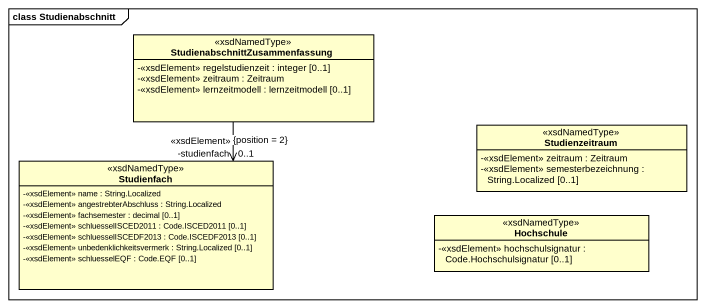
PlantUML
@startuml
mainframe class Studienabschnitt
hide circle
hide empty members
skinparam classAttributeIconSize 0
class "StudienabschnittZusammenfassung" as StudienabschnittZusammenfass <<xsdNamedType>> {
  -<<xsdElement>> regelstudienzeit : integer [0..1]
  -<<xsdElement>> zeitraum : Zeitraum
  -<<xsdElement>> lernzeitmodell : lernzeitmodell [0..1]
}
class Studienzeitraum <<xsdNamedType>> {
  -<<xsdElement>> zeitraum : Zeitraum
  -<<xsdElement>> semesterbezeichnung : String.Localized [0..1]
}
class Studienfach <<xsdNamedType>> {
  -<<xsdElement>> name : String.Localized
  -<<xsdElement>> angestrebterAbschluss : String.Localized
  -<<xsdElement>> fachsemester : decimal [0..1]
  -<<xsdElement>> schluesselISCED2011 : Code.ISCED2011 [0..1]
  -<<xsdElement>> schluesselISCEDF2013 : Code.ISCEDF2013 [0..1]
  -<<xsdElement>> unbedenklichkeitsvermerk : String.Localized [0..1]
  -<<xsdElement>> schluesselEQF : Code.EQF [0..1]
}
class Hochschule <<xsdNamedType>> {
  -<<xsdElement>> hochschulsignatur : Code.Hochschulsignatur [0..1]
}
Studienfach "-studienfach\n<<xsdElement>>\n0..1\n{position = 2}" <-up- StudienabschnittZusammenfass
@enduml
